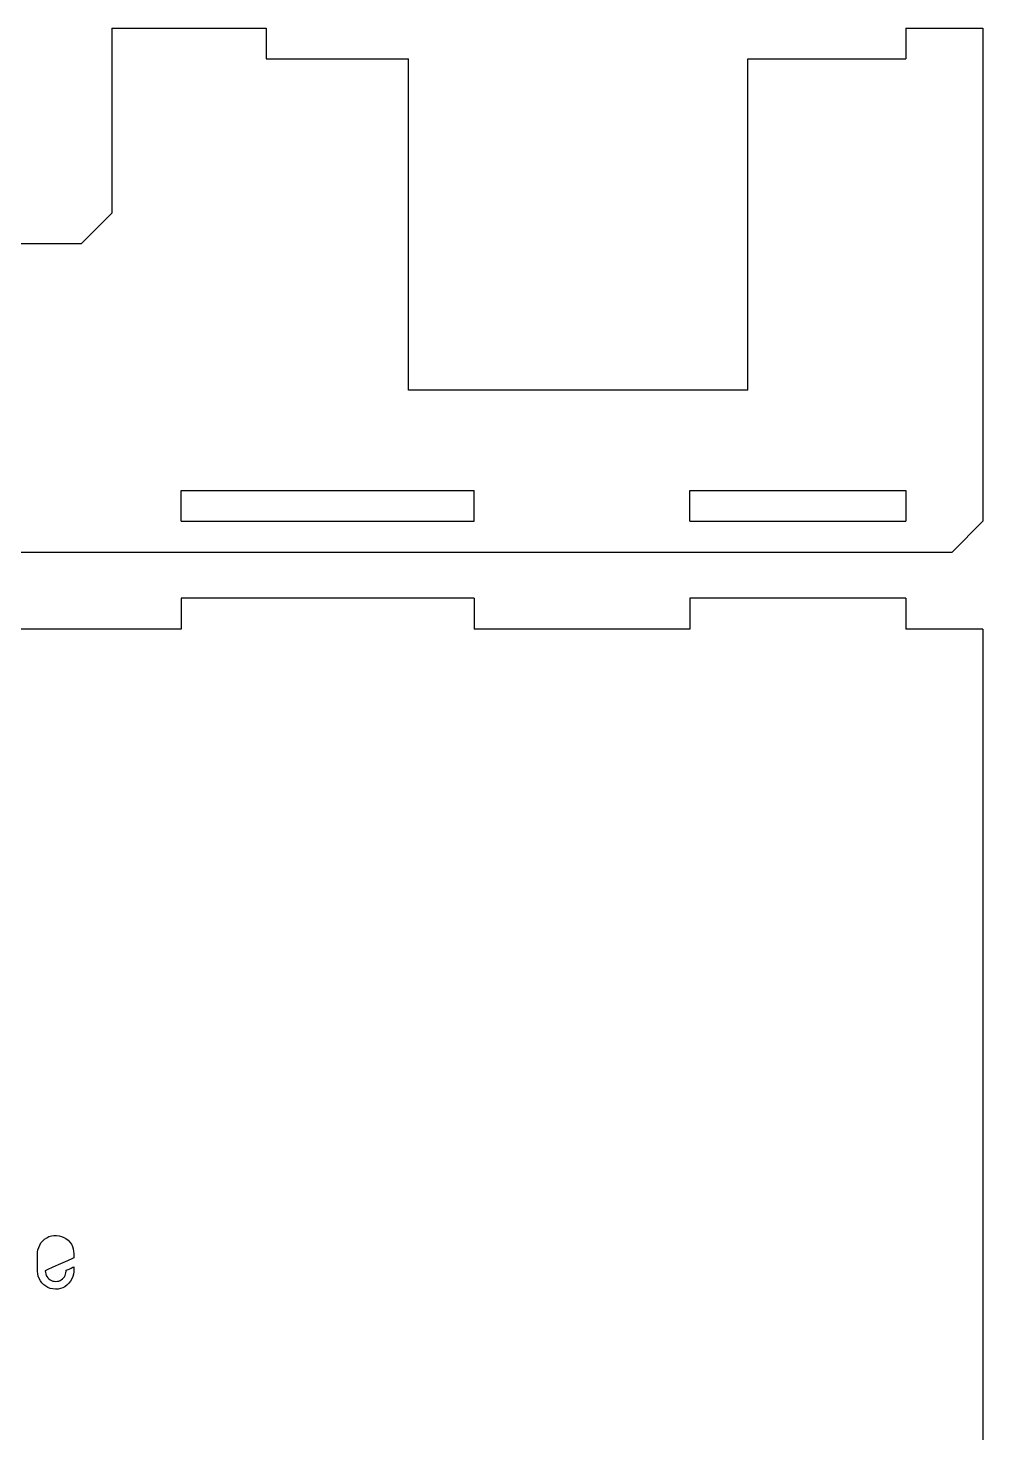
# Model space of a CAD drawing. Header units: metres. Extents: x 159 to 425, y 1675 to 2004.
# Drawn here: x 291.5 to 415.4, y 1821.7 to 2004 of the extents above; entities that cross this region are included whole.
import ezdxf

# ---------------------------------------------------------------- set-up
doc = ezdxf.new("R2010")
doc.units = ezdxf.units.M

msp = doc.modelspace()

# ---------------------------------------------------------------- linework, layer by layer
at = {"layer": 'GROUP0'}
for p, q in [((302.41, 2004.02, 0), (302.41, 1980.02, 0)), ((302.41, 2004.02, 0), (322.41, 2004.02, 0)), ((322.41, 2004.02, 0), (322.41, 2000.02, 0)), ((405.41, 2004.02, 0), (415.41, 2004.02, 0)), ((405.41, 2004.02, 0), (405.41, 2000.02, 0)), ((415.41, 2004.02, 0), (415.41, 1940.02, 0)), ((322.41, 2000.02, 0), (340.91, 2000.02, 0)), ((340.91, 1957.02, 0), (340.91, 2000.02, 0)), ((384.91, 2000.02, 0), (405.41, 2000.02, 0)), ((384.91, 1957.02, 0), (384.91, 2000.02, 0)), ((302.41, 1980.02, 0), (298.41, 1976.02, 0)), ((298.41, 1976.02, 0), (286.41, 1976.02, 0)), ((384.91, 1957.02, 0), (340.91, 1957.02, 0)), ((311.41, 1940.02, 0), (311.41, 1944.02, 0)), ((311.41, 1944.02, 0), (349.41, 1944.02, 0)), ((349.41, 1940.02, 0), (349.41, 1944.02, 0)), ((377.41, 1940.02, 0), (377.41, 1944.02, 0)), ((377.41, 1944.02, 0), (405.41, 1944.02, 0)), ((405.41, 1944.02, 0), (405.41, 1940.02, 0)), ((311.41, 1940.02, 0), (349.41, 1940.02, 0)), ((377.41, 1940.02, 0), (405.41, 1940.02, 0)), ((415.41, 1940.02, 0), (411.41, 1936.02, 0)), ((173.41, 1936.02, 0), (411.41, 1936.02, 0)), ((349.41, 1930.02, 0), (311.41, 1930.02, 0)), ((311.41, 1930.02, 0), (311.41, 1926.02, 0)), ((349.41, 1930.02, 0), (349.41, 1926.02, 0)), ((405.41, 1930.02, 0), (377.41, 1930.02, 0)), ((377.41, 1930.02, 0), (377.41, 1926.02, 0)), ((405.41, 1930.02, 0), (405.41, 1926.02, 0)), ((311.41, 1926.02, 0), (273.41, 1926.02, 0)), ((377.41, 1926.02, 0), (349.41, 1926.02, 0)), ((415.41, 1926.02, 0), (405.41, 1926.02, 0)), ((415.41, 1926.02, 0), (415.41, 1746.02, 0)), ((293.68, 1846.84, 0), (293.96, 1847.03, 0)), ((293.96, 1847.03, 0), (294.25, 1847.17, 0)), ((294.25, 1847.17, 0), (294.56, 1847.27, 0)), ((294.56, 1847.27, 0), (294.89, 1847.32, 0)), ((294.89, 1847.32, 0), (295.23, 1847.33, 0)), ((295.23, 1847.33, 0), (295.55, 1847.29, 0)), ((295.55, 1847.29, 0), (295.86, 1847.21, 0)), ((295.86, 1847.21, 0), (296.16, 1847.08, 0)), ((296.16, 1847.08, 0), (296.45, 1846.91, 0)), ((296.45, 1846.91, 0), (296.72, 1846.7, 0)), ((292.77, 1844.92, 0), (292.78, 1845.14, 0)), ((292.78, 1845.14, 0), (292.82, 1845.47, 0)), ((292.82, 1845.47, 0), (292.91, 1845.78, 0)), ((292.91, 1845.78, 0), (293.04, 1846.08, 0)), ((293.04, 1846.08, 0), (293.21, 1846.36, 0)), ((293.21, 1846.36, 0), (293.43, 1846.62, 0)), ((293.43, 1846.62, 0), (293.68, 1846.84, 0)), ((296.72, 1846.7, 0), (296.96, 1846.45, 0)), ((296.96, 1846.45, 0), (297.15, 1846.19, 0)), ((297.15, 1846.19, 0), (297.29, 1845.9, 0)), ((297.29, 1845.9, 0), (297.4, 1845.59, 0)), ((297.4, 1845.59, 0), (297.45, 1845.26, 0)), ((297.45, 1845.26, 0), (297.47, 1844.98, 0)), ((292.77, 1844.55, 0), (292.77, 1844.92, 0)), ((292.77, 1843.98, 0), (292.77, 1844.55, 0)), ((292.77, 1843.37, 0), (292.77, 1843.98, 0)), ((292.77, 1842.89, 0), (292.77, 1843.37, 0)), ((295.73, 1843.63, 0), (294.76, 1843.2, 0)), ((296.67, 1844.04, 0), (295.73, 1843.63, 0)), ((297.32, 1844.33, 0), (296.67, 1844.04, 0)), ((297.47, 1844.41, 0), (297.32, 1844.33, 0)), ((297.34, 1843.19, 0), (297.46, 1843.24, 0)), ((297.46, 1843.24, 0), (297.47, 1843.21, 0)), ((297.47, 1844.98, 0), (297.47, 1844.91, 0)), ((297.47, 1844.91, 0), (297.47, 1844.78, 0)), ((297.47, 1844.78, 0), (297.47, 1844.62, 0)), ((297.47, 1844.62, 0), (297.47, 1844.48, 0)), ((297.47, 1844.48, 0), (297.47, 1844.41, 0)), ((292.77, 1842.69, 0), (292.77, 1842.89, 0)), ((292.79, 1842.35, 0), (292.77, 1842.69, 0)), ((292.86, 1842.03, 0), (292.79, 1842.35, 0)), ((292.97, 1841.73, 0), (292.86, 1842.03, 0)), ((293.13, 1841.44, 0), (292.97, 1841.73, 0)), ((293.33, 1841.18, 0), (293.13, 1841.44, 0)), ((294.02, 1842.87, 0), (293.77, 1842.73, 0)), ((293.77, 1842.73, 0), (293.79, 1842.53, 0)), ((293.79, 1842.53, 0), (293.83, 1842.33, 0)), ((293.83, 1842.33, 0), (293.89, 1842.15, 0)), ((293.89, 1842.15, 0), (293.98, 1841.99, 0)), ((293.98, 1841.99, 0), (294.1, 1841.83, 0)), ((294.76, 1843.2, 0), (294.02, 1842.87, 0)), ((294.1, 1841.83, 0), (294.24, 1841.69, 0)), ((294.24, 1841.69, 0), (294.4, 1841.57, 0)), ((294.4, 1841.57, 0), (294.57, 1841.48, 0)), ((294.57, 1841.48, 0), (294.75, 1841.41, 0)), ((294.75, 1841.41, 0), (294.94, 1841.38, 0)), ((295.34, 1841.38, 0), (295.51, 1841.41, 0)), ((295.51, 1841.41, 0), (295.68, 1841.48, 0)), ((295.68, 1841.48, 0), (295.84, 1841.56, 0)), ((295.84, 1841.56, 0), (295.99, 1841.68, 0)), ((295.99, 1841.68, 0), (296.13, 1841.82, 0)), ((296.13, 1841.82, 0), (296.25, 1841.97, 0)), ((296.25, 1841.97, 0), (296.34, 1842.13, 0)), ((296.34, 1842.13, 0), (296.41, 1842.3, 0)), ((296.41, 1842.3, 0), (296.45, 1842.49, 0)), ((296.45, 1842.49, 0), (296.47, 1842.69, 0)), ((296.47, 1842.8, 0), (296.62, 1842.87, 0)), ((296.47, 1842.76, 0), (296.47, 1842.8, 0)), ((296.47, 1842.72, 0), (296.47, 1842.76, 0)), ((296.47, 1842.69, 0), (296.47, 1842.72, 0)), ((296.62, 1842.87, 0), (296.85, 1842.97, 0)), ((297.04, 1841.41, 0), (296.81, 1841.12, 0)), ((296.85, 1842.97, 0), (297.12, 1843.09, 0)), ((297.22, 1841.71, 0), (297.04, 1841.41, 0)), ((297.12, 1843.09, 0), (297.34, 1843.19, 0)), ((297.35, 1842.01, 0), (297.22, 1841.71, 0)), ((297.43, 1842.31), (297.35, 1842.01, 0)), ((297.47, 1842.62, 0), (297.43, 1842.31)), ((297.47, 1843.21, 0), (297.47, 1843.11, 0)), ((297.47, 1843.11, 0), (297.47, 1842.97, 0)), ((297.47, 1842.97, 0), (297.47, 1842.83, 0)), ((297.47, 1842.83, 0), (297.47, 1842.72, 0)), ((297.47, 1842.72, 0), (297.47, 1842.62, 0)), ((293.57, 1840.93, 0), (293.33, 1841.18, 0)), ((293.83, 1840.73, 0), (293.57, 1840.93, 0)), ((294.12, 1840.57, 0), (293.83, 1840.73, 0)), ((294.42, 1840.45, 0), (294.12, 1840.57, 0)), ((294.74, 1840.38, 0), (294.42, 1840.45, 0)), ((295.08, 1840.35, 0), (294.74, 1840.38, 0)), ((294.94, 1841.38, 0), (295.15, 1841.36, 0)), ((295.42, 1840.37, 0), (295.08, 1840.35, 0)), ((295.15, 1841.36, 0), (295.34, 1841.38, 0)), ((295.74, 1840.43, 0), (295.42, 1840.37, 0)), ((296.03, 1840.53, 0), (295.74, 1840.43, 0)), ((296.31, 1840.68, 0), (296.03, 1840.53, 0)), ((296.56, 1840.87, 0), (296.31, 1840.68, 0)), ((296.81, 1841.12, 0), (296.56, 1840.87, 0))]:
    msp.add_line(p, q, dxfattribs=at)

doc.saveas('drawing.dxf')
